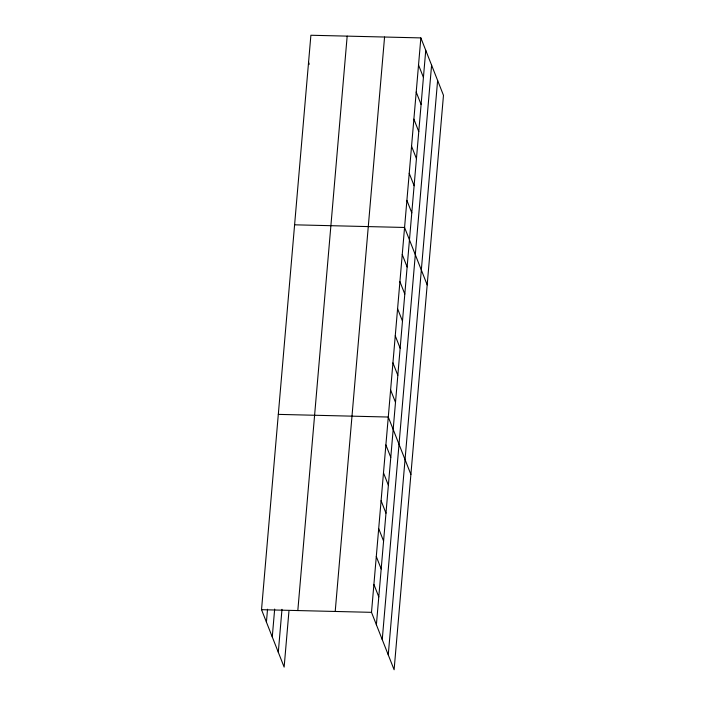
<?xml version="1.0" encoding="UTF-8"?>
<svg xmlns="http://www.w3.org/2000/svg" width="705" height="705" viewBox="0 0 705 705"><rect width="100%" height="100%" fill="white"/><g stroke="black" fill="none" stroke-linecap="round" stroke-linejoin="round"><path stroke-width="1.06" d="M288.935 611.297L284.141 667.097L261.529 609.684L310.887 35.25L420.859 37.903L443.471 95.316L394.113 669.75L371.5 612.337L420.859 37.903M266.419 622.101L267.53 609.226M272.271 636.95L274.668 609.049M278.299 652.248L281.982 609.323M297.818 610.565L347.177 36.122M335.21 611.464L384.569 37.03M376.391 624.753L425.75 50.319M382.242 639.602L431.592 65.168M388.261 654.901L437.62 80.467M294.602 224.816L404.564 227.468L427.186 284.882M278.308 414.381L388.279 417.034L410.892 474.439M261.529 609.684L371.5 612.337M418.532 64.983L423.423 77.4M416.206 92.064L421.096 104.481M413.879 119.145L418.77 131.562M411.553 146.226L416.443 158.643M409.226 173.307L414.117 185.723M406.891 200.387L411.782 212.804M402.238 254.549L407.129 266.966M399.911 281.63L404.802 294.047M308.561 62.331L309.31 64.243M397.585 308.711L402.476 321.127M395.258 335.791L400.149 348.208M392.932 362.872L397.823 375.289M390.605 389.953L395.496 402.37M385.882 444.934L390.773 457.351M383.485 472.835L388.376 485.251M381.088 500.735L385.979 513.152M378.691 528.635L383.582 541.052M376.294 556.536L381.185 568.953M373.897 584.436L378.788 596.853"/></g></svg>
